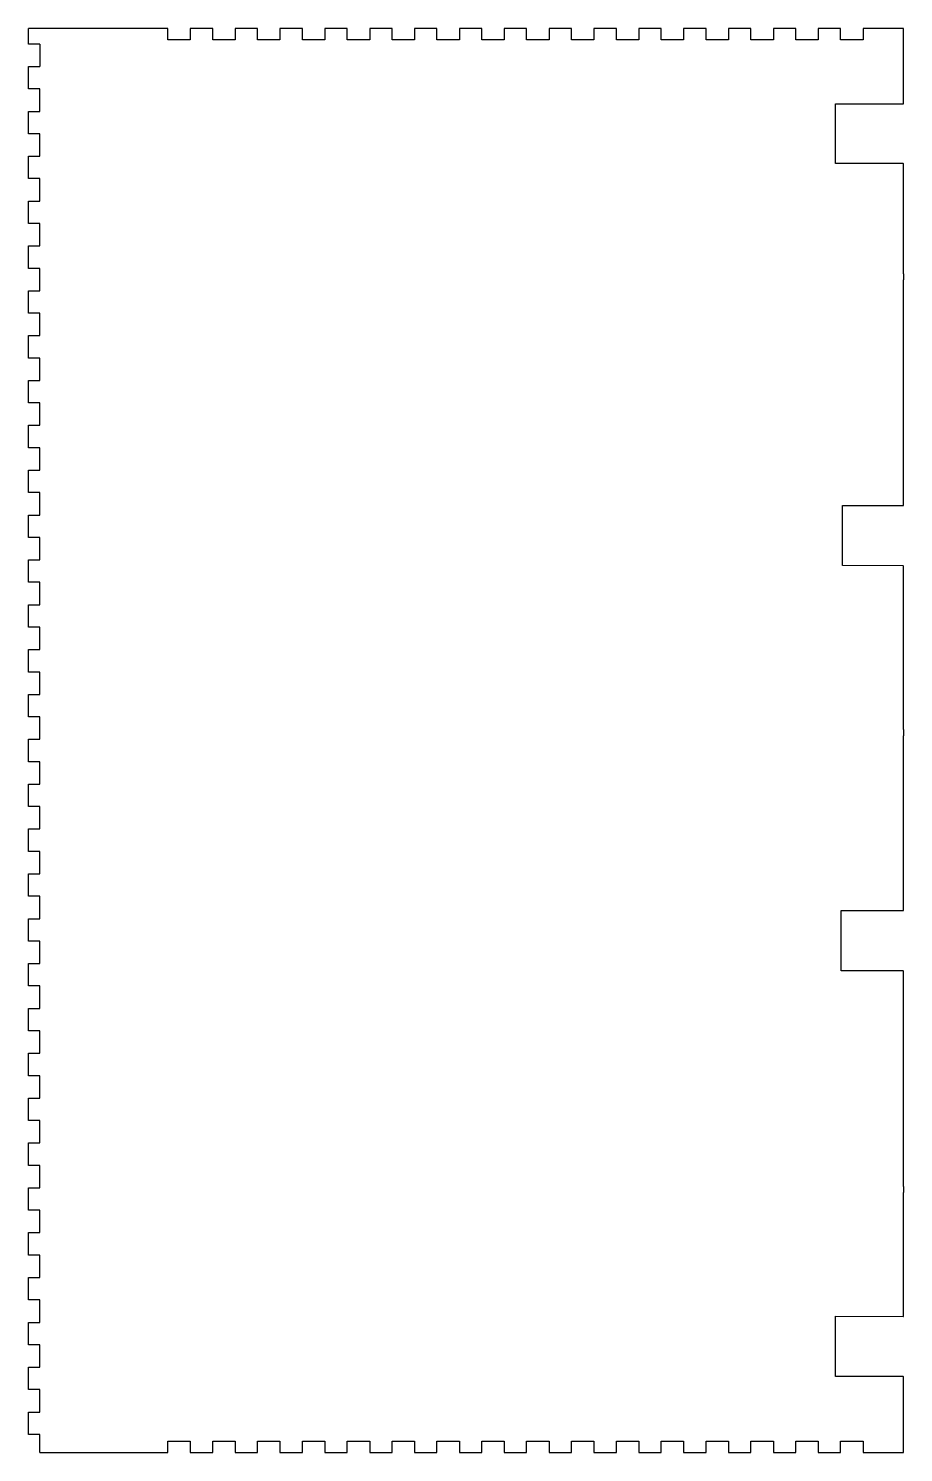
# Model space of a CAD drawing. Header units: inches. Extents: x 117 to 351, y 6 to 387.
import ezdxf

# ---------------------------------------------------------------- set-up
doc = ezdxf.new("R2010")
doc.units = ezdxf.units.IN
doc.header["$MEASUREMENT"] = 0
doc.layers.add('SIDE_outsideCutPath', color=7, linetype='Continuous')

msp = doc.modelspace()

# ---------------------------------------------------------------- linework, layer by layer
for p, q in [((117.03, 386.18), (117.03, 387.24)), ((120.03, 383.06), (120.03, 377.06))]:
    msp.add_line(p, q)
at = {"linetype": 'Continuous'}
for p, q in [((351.07, 367.08), (351.14, 367.08)), ((351.07, 351.11), (351.14, 351.11)), ((351.14, 321.63), (351.14, 319.97)), ((351.14, 319.97), (351.14, 319.97)), ((351.06, 259.58), (351.14, 259.58)), ((351.06, 243.5), (351.14, 243.5)), ((351.14, 199.69), (351.14, 198.02)), ((350.85, 151.27), (351.14, 151.27)), ((351.07, 135.08), (351.14, 135.08)), ((351.14, 77.42), (351.14, 75.76)), ((351.07, 42.66), (351.14, 42.66)), ((351.07, 26.55), (351.14, 26.55))]:
    msp.add_line(p, q, dxfattribs=at)
for points in [[(351.07, 351.11), (332.97, 351.11), (332.97, 367.08), (351.07, 367.08)], [(351.06, 243.5), (334.83, 243.52), (334.83, 259.61), (351.06, 259.58)], [(351.07, 135.08), (334.5, 135.1), (334.5, 151.29), (350.85, 151.27)], [(351.07, 26.55), (332.98, 26.57), (332.98, 42.68), (351.07, 42.66)]]:
    msp.add_lwpolyline(points, dxfattribs=at)
at = {"layer": 'SIDE_outsideCutPath'}
for p, q in [((143.47, 387.24), (117.03, 387.24)), ((117.03, 383.06), (117.03, 386.18)), ((148.31, 387.24), (143.47, 387.24)), ((154.31, 387.24), (148.31, 387.24)), ((154.31, 384.24), (154.31, 387.24)), ((166.31, 387.24), (160.31, 387.24)), ((160.31, 387.24), (160.31, 384.24)), ((166.31, 384.24), (166.31, 387.24)), ((178.31, 387.24), (172.31, 387.24)), ((172.31, 387.24), (172.31, 384.24)), ((178.31, 384.24), (178.31, 387.24)), ((190.31, 387.24), (184.31, 387.24)), ((184.31, 387.24), (184.31, 384.24)), ((190.31, 384.24), (190.31, 387.24)), ((202.31, 387.24), (196.31, 387.24)), ((196.31, 387.24), (196.31, 384.24)), ((202.31, 384.24), (202.31, 387.24)), ((214.31, 387.24), (208.31, 387.24)), ((208.31, 387.24), (208.31, 384.24)), ((214.31, 384.24), (214.31, 387.24)), ((226.31, 387.24), (220.31, 387.24)), ((220.31, 387.24), (220.31, 384.24)), ((226.31, 384.24), (226.31, 387.24)), ((238.31, 387.24), (232.31, 387.24)), ((232.31, 387.24), (232.31, 384.24)), ((238.31, 384.24), (238.31, 387.24)), ((250.31, 387.24), (244.31, 387.24)), ((244.31, 387.24), (244.31, 384.24)), ((250.31, 384.24), (250.31, 387.24)), ((262.31, 387.24), (256.31, 387.24)), ((256.31, 387.24), (256.31, 384.24)), ((262.31, 384.24), (262.31, 387.24)), ((274.31, 387.24), (268.31, 387.24)), ((268.31, 387.24), (268.31, 384.24)), ((274.31, 384.24), (274.31, 387.24)), ((286.31, 387.24), (280.31, 387.24)), ((280.31, 387.24), (280.31, 384.24)), ((286.31, 384.24), (286.31, 387.24)), ((298.31, 387.24), (292.31, 387.24)), ((292.31, 387.24), (292.31, 384.24)), ((298.31, 384.24), (298.31, 387.24)), ((310.31, 387.24), (304.31, 387.24)), ((304.31, 387.24), (304.31, 384.24)), ((310.31, 384.24), (310.31, 387.24)), ((322.31, 387.24), (316.31, 387.24)), ((316.31, 387.24), (316.31, 384.24)), ((322.31, 384.24), (322.31, 387.24)), ((334.31, 387.24), (328.31, 387.24)), ((328.31, 387.24), (328.31, 384.24)), ((334.31, 384.24), (334.31, 387.24)), ((351.14, 387.24), (340.31, 387.24)), ((340.31, 387.24), (340.31, 384.24)), ((351.14, 367.08), (351.14, 387.24)), ((120.03, 383.06), (117.03, 383.06)), ((160.31, 384.24), (154.31, 384.24)), ((172.31, 384.24), (166.31, 384.24)), ((184.31, 384.24), (178.31, 384.24)), ((196.31, 384.24), (190.31, 384.24)), ((208.31, 384.24), (202.31, 384.24)), ((220.31, 384.24), (214.31, 384.24)), ((232.31, 384.24), (226.31, 384.24)), ((244.31, 384.24), (238.31, 384.24)), ((256.31, 384.24), (250.31, 384.24)), ((268.31, 384.24), (262.31, 384.24)), ((280.31, 384.24), (274.31, 384.24)), ((292.31, 384.24), (286.31, 384.24)), ((304.31, 384.24), (298.31, 384.24)), ((316.31, 384.24), (310.31, 384.24)), ((328.31, 384.24), (322.31, 384.24)), ((340.31, 384.24), (334.31, 384.24)), ((117.03, 371.06), (117.03, 377.06)), ((117.03, 377.06), (120.03, 377.06)), ((120.03, 371.06), (117.03, 371.06)), ((120.03, 365.06), (120.03, 371.06)), ((117.03, 359.06), (117.03, 365.06)), ((117.03, 365.06), (120.03, 365.06)), ((120.03, 359.06), (117.03, 359.06)), ((120.03, 353.06), (120.03, 359.06)), ((117.03, 347.06), (117.03, 353.06)), ((117.03, 353.06), (120.03, 353.06)), ((351.14, 321.63), (351.14, 351.11)), ((120.03, 347.06), (117.03, 347.06)), ((120.03, 341.06), (120.03, 347.06)), ((117.03, 335.06), (117.03, 341.06)), ((117.03, 341.06), (120.03, 341.06)), ((120.03, 335.06), (117.03, 335.06)), ((120.03, 329.06), (120.03, 335.06)), ((117.03, 323.06), (117.03, 329.06)), ((117.03, 329.06), (120.03, 329.06)), ((120.03, 323.06), (117.03, 323.06)), ((120.03, 317.06), (120.03, 323.06)), ((117.03, 311.06), (117.03, 317.06)), ((117.03, 317.06), (120.03, 317.06)), ((351.14, 259.58), (351.14, 319.97)), ((120.03, 311.06), (117.03, 311.06)), ((120.03, 305.06), (120.03, 311.06)), ((117.03, 299.06), (117.03, 305.06)), ((117.03, 305.06), (120.03, 305.06)), ((120.03, 299.06), (117.03, 299.06)), ((120.03, 293.06), (120.03, 299.06)), ((117.03, 287.06), (117.03, 293.06)), ((117.03, 293.06), (120.03, 293.06)), ((120.03, 287.06), (117.03, 287.06)), ((120.03, 281.06), (120.03, 287.06)), ((117.03, 275.06), (117.03, 281.06)), ((117.03, 281.06), (120.03, 281.06)), ((120.03, 275.06), (117.03, 275.06)), ((120.03, 269.06), (120.03, 275.06)), ((117.03, 263.06), (117.03, 269.06)), ((117.03, 269.06), (120.03, 269.06)), ((120.03, 263.06), (117.03, 263.06)), ((120.03, 257.06), (120.03, 263.06)), ((117.03, 251.06), (117.03, 257.06)), ((117.03, 257.06), (120.03, 257.06)), ((120.03, 251.06), (117.03, 251.06)), ((120.03, 245.06), (120.03, 251.06)), ((117.03, 239.06), (117.03, 245.06)), ((117.03, 245.06), (120.03, 245.06)), ((351.14, 199.69), (351.14, 243.5)), ((120.03, 239.06), (117.03, 239.06)), ((120.03, 233.06), (120.03, 239.06)), ((117.03, 227.06), (117.03, 233.06)), ((117.03, 233.06), (120.03, 233.06)), ((120.03, 227.06), (117.03, 227.06)), ((120.03, 221.06), (120.03, 227.06)), ((117.03, 215.06), (117.03, 221.06)), ((117.03, 221.06), (120.03, 221.06)), ((120.03, 215.06), (117.03, 215.06)), ((120.03, 209.06), (120.03, 215.06)), ((117.03, 203.06), (117.03, 209.06)), ((117.03, 209.06), (120.03, 209.06)), ((120.03, 203.06), (117.03, 203.06)), ((120.03, 197.06), (120.03, 203.06)), ((117.03, 191.06), (117.03, 197.06)), ((117.03, 197.06), (120.03, 197.06)), ((351.14, 151.27), (351.14, 198.02)), ((120.03, 191.06), (117.03, 191.06)), ((120.03, 185.06), (120.03, 191.06)), ((117.03, 179.06), (117.03, 185.06)), ((117.03, 185.06), (120.03, 185.06)), ((120.03, 179.06), (117.03, 179.06)), ((120.03, 173.06), (120.03, 179.06)), ((117.03, 167.06), (117.03, 173.06)), ((117.03, 173.06), (120.03, 173.06)), ((120.03, 167.06), (117.03, 167.06)), ((120.03, 161.06), (120.03, 167.06)), ((117.03, 155.06), (117.03, 161.06)), ((117.03, 161.06), (120.03, 161.06)), ((120.03, 155.06), (117.03, 155.06)), ((120.03, 149.06), (120.03, 155.06)), ((117.03, 143.06), (117.03, 149.06)), ((117.03, 149.06), (120.03, 149.06)), ((120.03, 143.06), (117.03, 143.06)), ((120.03, 137.06), (120.03, 143.06)), ((117.03, 131.06), (117.03, 137.06)), ((117.03, 137.06), (120.03, 137.06)), ((351.14, 77.42), (351.14, 135.08)), ((120.03, 131.06), (117.03, 131.06)), ((120.03, 125.06), (120.03, 131.06)), ((117.03, 119.06), (117.03, 125.06)), ((117.03, 125.06), (120.03, 125.06)), ((120.03, 119.06), (117.03, 119.06)), ((120.03, 113.06), (120.03, 119.06)), ((117.03, 107.06), (117.03, 113.06)), ((117.03, 113.06), (120.03, 113.06)), ((120.03, 107.06), (117.03, 107.06)), ((120.03, 101.06), (120.03, 107.06)), ((117.03, 95.06), (117.03, 101.06)), ((117.03, 101.06), (120.03, 101.06)), ((120.03, 95.06), (117.03, 95.06)), ((120.03, 89.06), (120.03, 95.06)), ((117.03, 83.06), (117.03, 89.06)), ((117.03, 89.06), (120.03, 89.06)), ((120.03, 83.06), (117.03, 83.06)), ((120.03, 77.06), (120.03, 83.06)), ((117.03, 71.06), (117.03, 77.06)), ((117.03, 77.06), (120.03, 77.06)), ((351.14, 42.66), (351.14, 75.76)), ((120.03, 71.06), (117.03, 71.06)), ((120.03, 65.06), (120.03, 71.06)), ((117.03, 59.06), (117.03, 65.06)), ((117.03, 65.06), (120.03, 65.06)), ((120.03, 59.06), (117.03, 59.06)), ((120.03, 53.06), (120.03, 59.06)), ((117.03, 47.06), (117.03, 53.06)), ((117.03, 53.06), (120.03, 53.06)), ((120.03, 47.06), (117.03, 47.06)), ((120.03, 41.06), (120.03, 47.06)), ((117.03, 35.06), (117.03, 41.06)), ((117.03, 41.06), (120.03, 41.06)), ((120.03, 35.06), (117.03, 35.06)), ((120.03, 29.06), (120.03, 35.06)), ((117.03, 23.06), (117.03, 29.06)), ((117.03, 29.06), (120.03, 29.06)), ((120.03, 23.06), (117.03, 23.06)), ((120.03, 17.06), (120.03, 23.06)), ((351.14, 6.24), (351.14, 26.55)), ((117.03, 11.06), (117.03, 17.06)), ((117.03, 17.06), (120.03, 17.06)), ((120.03, 11.06), (117.03, 11.06)), ((120.03, 6.24), (120.03, 11.06)), ((154.31, 6.24), (154.31, 9.24)), ((154.31, 9.24), (160.31, 9.24)), ((160.31, 9.24), (160.31, 6.24)), ((166.31, 6.24), (166.31, 9.24)), ((166.31, 9.24), (172.31, 9.24)), ((172.31, 9.24), (172.31, 6.24)), ((178.31, 6.24), (178.31, 9.24)), ((178.31, 9.24), (184.31, 9.24)), ((184.31, 9.24), (184.31, 6.24)), ((190.31, 6.24), (190.31, 9.24)), ((190.31, 9.24), (196.31, 9.24)), ((196.31, 9.24), (196.31, 6.24)), ((202.31, 6.24), (202.31, 9.24)), ((202.31, 9.24), (208.31, 9.24)), ((208.31, 9.24), (208.31, 6.24)), ((214.31, 6.24), (214.31, 9.24)), ((214.31, 9.24), (220.31, 9.24)), ((220.31, 9.24), (220.31, 6.24)), ((226.31, 6.24), (226.31, 9.24)), ((226.31, 9.24), (232.31, 9.24)), ((232.31, 9.24), (232.31, 6.24)), ((238.31, 6.24), (238.31, 9.24)), ((238.31, 9.24), (244.31, 9.24)), ((244.31, 9.24), (244.31, 6.24)), ((250.31, 6.24), (250.31, 9.24)), ((250.31, 9.24), (256.31, 9.24)), ((256.31, 9.24), (256.31, 6.24)), ((262.31, 6.24), (262.31, 9.24)), ((262.31, 9.24), (268.31, 9.24)), ((268.31, 9.24), (268.31, 6.24)), ((274.31, 6.24), (274.31, 9.24)), ((274.31, 9.24), (280.31, 9.24)), ((280.31, 9.24), (280.31, 6.24)), ((286.31, 6.24), (286.31, 9.24)), ((286.31, 9.24), (292.31, 9.24)), ((292.31, 9.24), (292.31, 6.24)), ((298.31, 6.24), (298.31, 9.24)), ((298.31, 9.24), (304.31, 9.24)), ((304.31, 9.24), (304.31, 6.24)), ((310.31, 6.24), (310.31, 9.24)), ((310.31, 9.24), (316.31, 9.24)), ((316.31, 9.24), (316.31, 6.24)), ((322.31, 6.24), (322.31, 9.24)), ((322.31, 9.24), (328.31, 9.24)), ((328.31, 9.24), (328.31, 6.24)), ((334.31, 6.24), (334.31, 9.24)), ((334.31, 9.24), (340.31, 9.24)), ((340.31, 9.24), (340.31, 6.24)), ((120.03, 6.24), (143.47, 6.24)), ((143.47, 6.24), (154.31, 6.24)), ((160.31, 6.24), (166.31, 6.24)), ((172.31, 6.24), (178.31, 6.24)), ((184.31, 6.24), (190.31, 6.24)), ((196.31, 6.24), (202.31, 6.24)), ((208.31, 6.24), (214.31, 6.24)), ((220.31, 6.24), (226.31, 6.24)), ((232.31, 6.24), (238.31, 6.24)), ((244.31, 6.24), (250.31, 6.24)), ((256.31, 6.24), (262.31, 6.24)), ((268.31, 6.24), (274.31, 6.24)), ((280.31, 6.24), (286.31, 6.24)), ((292.31, 6.24), (298.31, 6.24)), ((304.31, 6.24), (310.31, 6.24)), ((316.31, 6.24), (322.31, 6.24)), ((328.31, 6.24), (334.31, 6.24)), ((340.31, 6.24), (346.31, 6.24)), ((346.31, 6.24), (351.14, 6.24))]:
    msp.add_line(p, q, dxfattribs=at)

doc.saveas('drawing.dxf')
